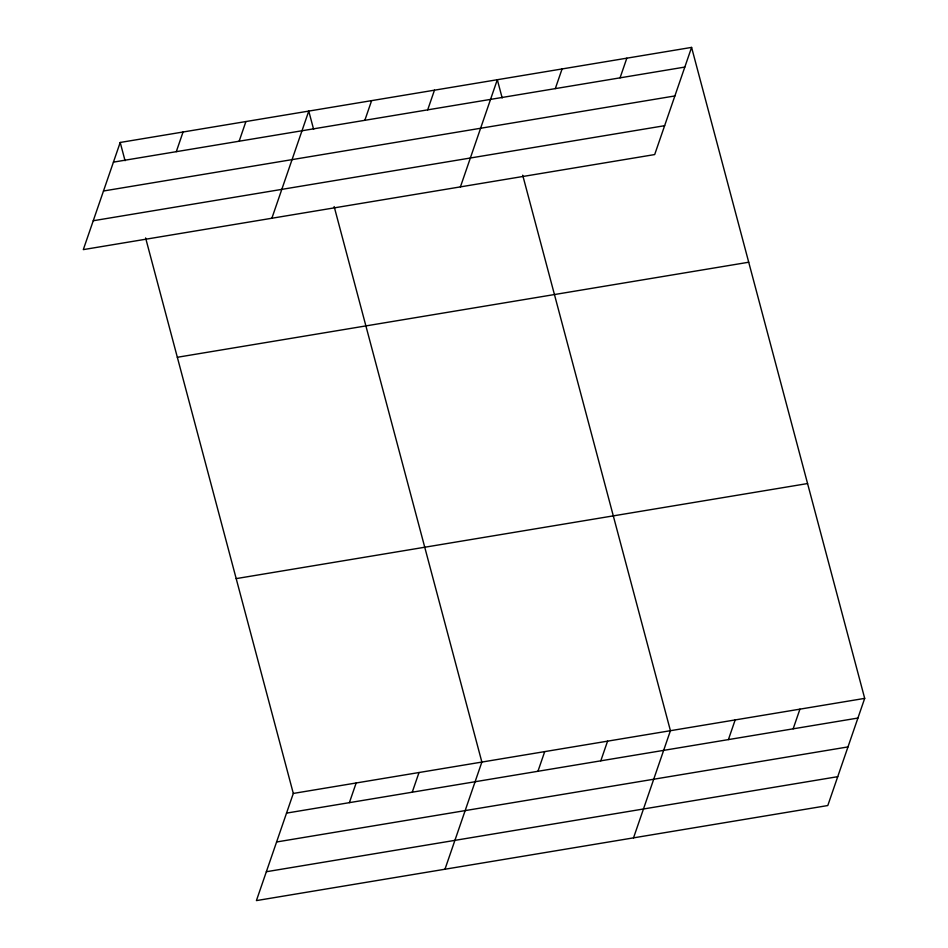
<?xml version="1.0" encoding="UTF-8"?>
<svg xmlns="http://www.w3.org/2000/svg" width="948" height="948" viewBox="0 0 948 948"><rect width="100%" height="100%" fill="white"/><g stroke="black" fill="none" stroke-linecap="round" stroke-linejoin="round"><path stroke-width="1.42" d="M120.206 142.461L83.305 249.62L654.689 154.56L691.59 47.4L120.206 142.461L125.065 160.71M176.292 151.668L183.059 131.997M239.145 141.216L245.911 121.545M271.863 218.253L308.764 111.094L313.622 129.343M364.838 120.301L371.616 100.63M427.69 109.85L434.468 90.178M460.42 186.886L497.321 79.715L502.179 97.976M145.601 237.936L293.311 793.44L256.41 900.6L827.794 805.539L864.695 698.38L691.59 47.4M555.303 88.614L562.081 68.943M349.385 802.648L356.164 782.977M620.063 77.843L626.829 58.172M412.238 792.196L419.016 772.525M444.968 869.233L481.868 762.074L334.158 206.569M537.943 771.281L544.721 751.61M600.795 760.829L607.573 741.158M633.525 837.866L670.426 730.695L522.704 175.202M728.408 739.594L735.174 719.923M793.156 728.822L799.934 709.151M113.44 162.132L684.823 67.071M103.498 190.998L674.881 95.938M93.248 220.742L664.631 125.693M177.335 357.278L748.719 262.229M236.182 578.612L807.566 483.551M293.311 793.44L864.695 698.38M286.533 813.111L857.916 718.051M276.591 841.978L847.974 746.917M266.352 871.733L837.736 776.673"/></g></svg>
